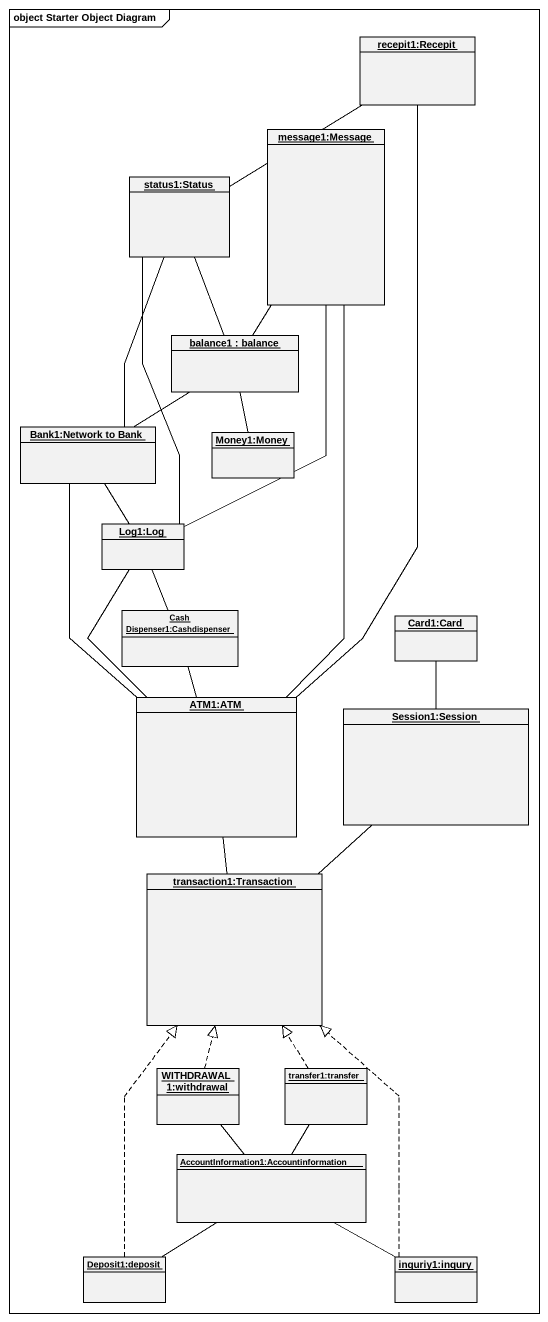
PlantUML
@startuml
mainframe object Starter Object Diagram
hide circle
hide empty members
object "recepit1:Recepit" as recepit1_Recepit
object "message1:Message" as message1_Message
object "status1:Status" as status1_Status
object "balance1 : balance" as balance1_balance
object "Bank1:Network to Bank" as Bank1_Network_to_Bank
object "Money1:Money" as Money1_Money
object "Log1:Log" as Log1_Log
object "Cash Dispenser1:Cashdispenser" as Cash_Dispenser1
object "Card1:Card" as Card1_Card
object "ATM1:ATM" as ATM1_ATM
object "Session1:Session" as Session1_Session
object "transaction1:Transaction" as transaction1_Transaction
object "WITHDRAWAL1:withdrawal" as WITHDRAWAL1_withdrawal
object "transfer1:transfer" as transfer1_transfer
object "AccountInformation1:Accountinformation" as AccountInformation1
object "Deposit1:deposit" as Deposit1_deposit
object "inquriy1:inqury" as inquriy1_inqury
status1_Status -up- recepit1_Recepit
balance1_balance -up- message1_Message
balance1_balance -up- status1_Status
Bank1_Network_to_Bank -up- status1_Status
Bank1_Network_to_Bank -up- balance1_balance
Money1_Money -up- balance1_balance
Log1_Log -up- message1_Message
Log1_Log -up- status1_Status
Log1_Log -up- Bank1_Network_to_Bank
Cash_Dispenser1 -up- Log1_Log
ATM1_ATM -up- recepit1_Recepit
ATM1_ATM -up- message1_Message
ATM1_ATM -up- Bank1_Network_to_Bank
ATM1_ATM -up- Log1_Log
ATM1_ATM -up- Cash_Dispenser1
Session1_Session -up- Card1_Card
transaction1_Transaction -up- ATM1_ATM
transaction1_Transaction -up- Session1_Session
WITHDRAWAL1_withdrawal .up.|> transaction1_Transaction
transfer1_transfer .up.|> transaction1_Transaction
AccountInformation1 -up- WITHDRAWAL1_withdrawal
AccountInformation1 -up- transfer1_transfer
Deposit1_deposit .up.|> transaction1_Transaction
Deposit1_deposit -up- AccountInformation1
inquriy1_inqury .up.|> transaction1_Transaction
inquriy1_inqury -left- AccountInformation1
@enduml
